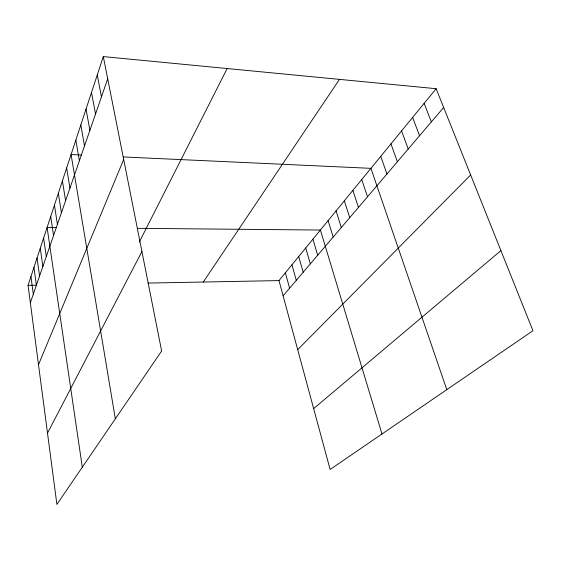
<?xml version="1.0" encoding="UTF-8"?>
<svg xmlns="http://www.w3.org/2000/svg" width="561" height="561" viewBox="0 0 561 561"><rect width="100%" height="100%" fill="white"/><g stroke="black" fill="none" stroke-linecap="round" stroke-linejoin="round"><path stroke-width="0.84" d="M103.301 56.591L161.638 351.011L56.892 504.409L28.05 285.353L103.301 56.591L436.142 88.701L532.95 330.724L330.127 469.466L278.992 280.598L436.142 88.701M30.343 302.751L107.698 78.785M38.499 364.727L123.686 159.464M139.282 242.149L227.163 68.54M47.51 433.127L141.926 251.524M203.278 282.036L339.475 79.374M283.109 295.801L443.653 107.481M297.695 349.678L470.651 174.976M313.648 408.611L500.903 250.606M28.05 285.353L36.556 285.191M147.999 283.081L278.992 280.598M56.556 227.549L47.096 227.464L82.299 467.201M137.585 228.32L320.394 230.045L381.992 433.983M81.303 155.018L71.079 154.548L115.335 418.822M123.336 156.954L370.926 168.342L446.794 389.657M424.137 103.364L431.346 121.912M412.623 117.424L419.558 135.741M401.571 130.923L408.247 149.016M390.954 143.882L397.384 161.757M380.744 156.351L386.943 174.001M361.74 179.555L367.518 196.785M352.883 190.368L358.472 207.402M344.342 200.803L349.741 217.64M336.081 210.887L341.312 227.528M328.108 220.627L333.171 237.072M312.933 239.154L317.694 255.234M305.71 247.976L310.331 263.873M298.711 256.517L303.199 272.232M291.937 264.792L296.292 280.339M285.367 272.814L289.602 288.193M97.256 74.964L101.457 96.85M91.506 92.439L95.531 114.009M86.036 109.079L89.886 130.348M80.812 124.942L84.515 145.909M75.833 140.082L79.389 160.755M66.654 167.984L69.943 188.089M62.418 180.866L65.588 200.698M58.351 193.222L61.415 212.787M54.452 205.095L57.404 224.393M50.7 216.497L53.554 235.543M43.618 238.018L46.29 256.566M40.28 248.179L42.867 266.489M37.054 257.983L39.565 276.054M33.948 267.429L36.381 285.276M30.946 276.552L33.309 294.167"/></g></svg>
